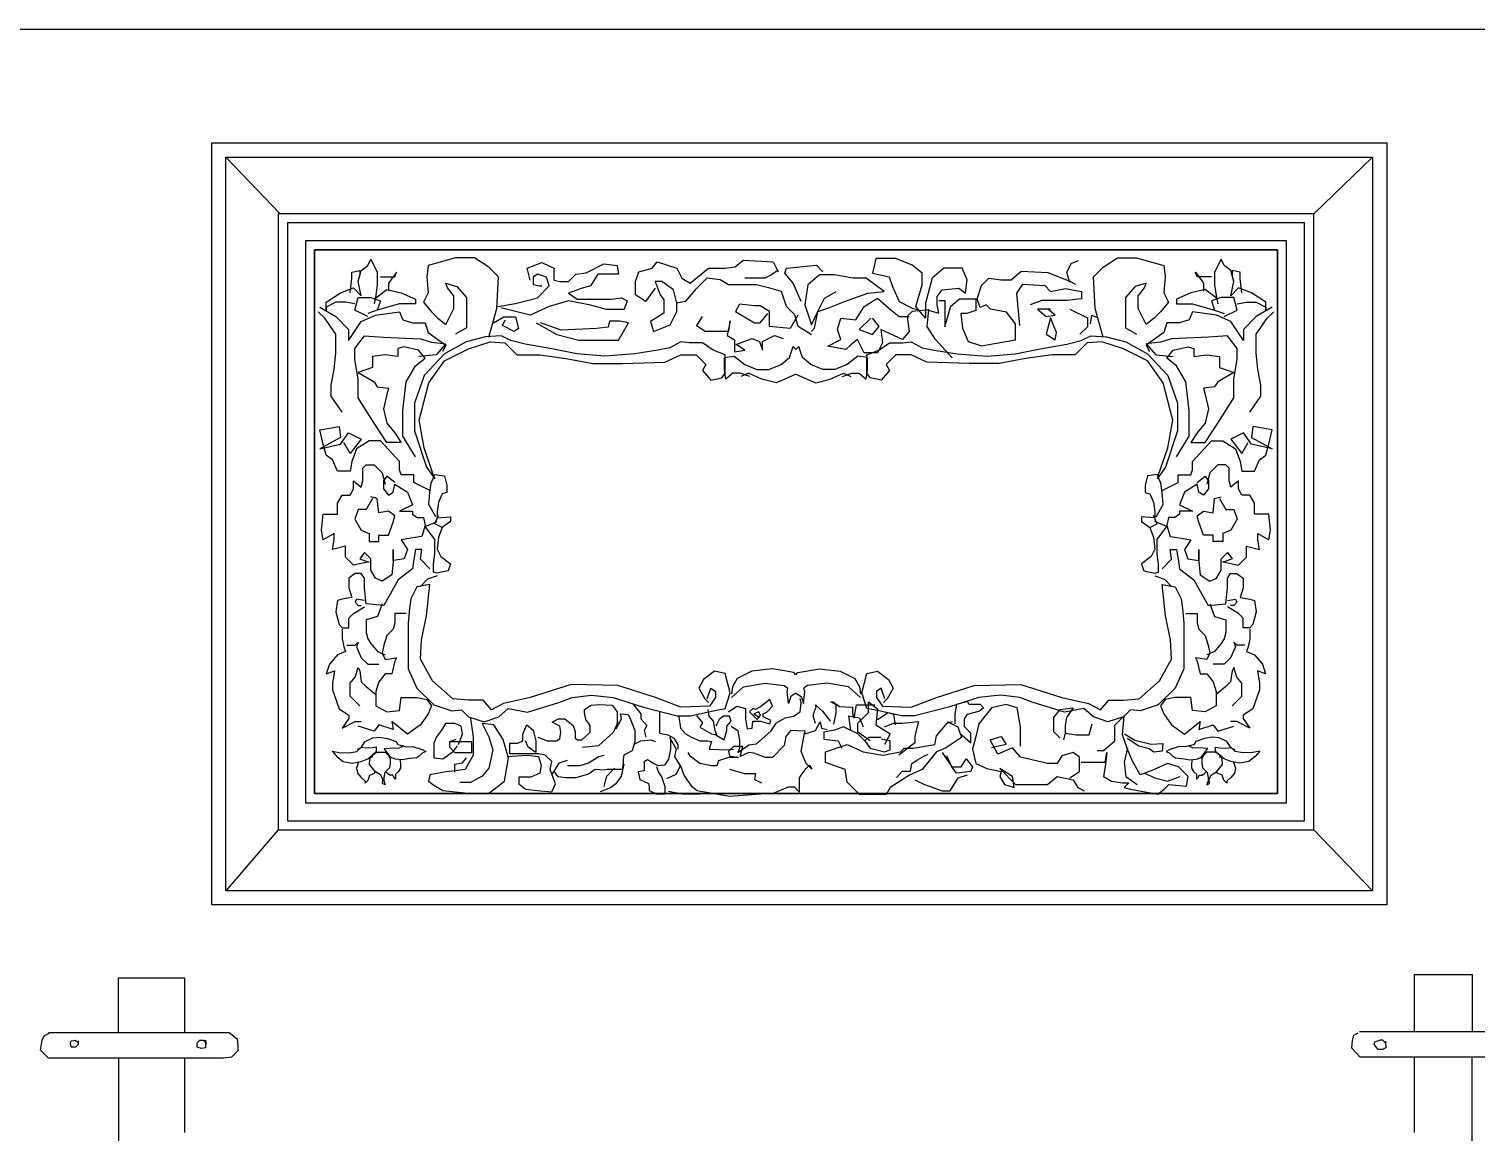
# Model space of a CAD drawing. Extents: x 1684 to 4686, y 4591 to 8092.
# Drawn here: x 2642 to 3662, y 7314 to 8092 of the extents above; entities that cross this region are included whole.
import ezdxf

# ---------------------------------------------------------------- set-up
doc = ezdxf.new("R2010")
doc.units = 0
doc.header["$MEASUREMENT"] = 0
for name, color, linetype in [('3', 3, 'CONTINUOUS'), ('4', 4, 'CONTINUOUS'), ('7', 7, 'CONTINUOUS')]:
    doc.layers.add(name, color=color, linetype=linetype)

msp = doc.modelspace()

# ---------------------------------------------------------------- linework, layer by layer
at = {"layer": '3'}
for p, q in [((2819.1, 7961.4), (2780.9, 8001.3)), ((3547.5, 7961.4), (3589, 8001.3)), ((2817.8, 7527.4), (2780.9, 7484.5)), ((3547.5, 7527.4), (3589, 7484.5))]:
    msp.add_line(p, q, dxfattribs=at)
for points in [[(2770.9, 8011.3), (3599, 8011.3), (3599, 7474.5), (2770.9, 7474.5)], [(2824.2, 7533.8), (3541.1, 7533.8), (3541.1, 7955.1), (2824.2, 7955.1)], [(2843.3, 7552.9), (3522, 7552.9), (3522, 7936), (2843.3, 7936)], [(2843.3, 7552.9), (3522, 7552.9), (3522, 7936), (2843.3, 7936)]]:
    msp.add_lwpolyline(points, close=True, dxfattribs=at)
for points in [[(2843.3, 7552.9), (2843.3, 7936), (3522, 7936), (3522, 7552.9)], [(2871.8, 7897.9), (2865.1, 7899.1), (2858.3, 7899.1), (2851.6, 7895.7), (2851.6, 7893.5), (2851.6, 7899.1), (2861.7, 7905.8), (2870.7, 7909.2), (2876.3, 7903.6), (2874.1, 7913.6), (2876.3, 7921.5), (2880.8, 7924.9), (2883.1, 7929.4), (2887.5, 7920.4), (2887.5, 7911.4), (2886.4, 7902.4), (2885.3, 7897.9)], [(2966.2, 7874.4), (2971.8, 7894.6), (2972.9, 7917), (2966.2, 7923.7), (2956.1, 7930.5), (2942.6, 7930.5), (2923.5, 7924.9), (2922.4, 7917), (2923.5, 7905.8), (2920.1, 7899.1), (2925.7, 7892.3), (2930.2, 7887.8), (2935.8, 7883.4), (2941.5, 7894.6), (2941.5, 7903.6), (2937, 7909.2), (2935.8, 7912.5), (2943.7, 7910.3), (2950.4, 7902.4), (2950.4, 7890.1), (2950.4, 7881.1), (2942.6, 7876.6)], [(2995.3, 7914.7), (2993.3, 7923), (3003.6, 7927.1), (3011.9, 7923), (3011.9, 7914.7), (3016.1, 7913.7), (3022.3, 7913.7), (3027.5, 7918.9), (3034.7, 7919.9), (3047.1, 7926.1), (3056.5, 7925.1), (3057.5, 7918.9), (3050.2, 7918.9), (3043, 7918.9), (3037.8, 7910.6), (3030.6, 7908.5), (3022.3, 7905.4), (3028.5, 7901.3), (3040.9, 7901.3), (3052.3, 7901.3), (3059.6, 7902.3), (3063.7, 7900.2), (3061.6, 7894), (3049.2, 7894), (3037.8, 7897.1), (3022.3, 7900.2), (3008.8, 7896.1), (2995.3, 7889.9), (2974.6, 7895.1)], [(3083.5, 7908.9), (3076.5, 7899.6), (3069.5, 7904.3), (3069.5, 7913.6), (3071.8, 7920.6), (3081.2, 7923), (3084.7, 7927.6), (3098.7, 7923), (3102.2, 7916), (3108.1, 7912.5), (3120.9, 7923), (3132.6, 7923), (3139.7, 7924.1), (3145.5, 7928.8), (3166.6, 7927.6), (3170.1, 7920.6)], [(3186.4, 7899.6), (3180.6, 7912.5), (3174.7, 7919.5), (3175.9, 7923), (3197, 7925.3), (3201.6, 7920.6)], [(3275.1, 7893.8), (3283.3, 7891.4), (3282.2, 7897.3), (3282.2, 7903.1), (3285.7, 7907.8), (3297.4, 7909), (3302, 7905.5), (3303.2, 7914.8), (3299.7, 7923), (3286.8, 7923), (3278.7, 7916), (3274, 7898.5), (3274, 7887.9), (3267, 7896.1), (3271.6, 7911.3), (3271.6, 7919.5), (3264.6, 7925.3), (3252.9, 7930), (3238.9, 7930), (3236.6, 7919.5), (3248.2, 7917.1), (3250.6, 7910.1), (3255.3, 7899.6), (3264.6, 7895), (3269.3, 7893.8)], [(3375.6, 7912.9), (3373.5, 7920.1), (3376.6, 7926.3), (3381.8, 7928.4)], [(3399.1, 7874.4), (3393.5, 7894.6), (3392.4, 7917), (3399.1, 7923.7), (3409.2, 7930.5), (3422.7, 7930.5), (3441.8, 7924.9), (3442.9, 7917), (3441.8, 7905.8), (3445.2, 7899.1), (3439.6, 7892.3), (3435.1, 7887.8), (3429.5, 7883.4), (3423.8, 7894.6), (3423.8, 7903.6), (3428.3, 7909.2), (3429.5, 7912.5), (3421.6, 7910.3), (3414.9, 7902.4), (3414.9, 7890.1), (3414.9, 7881.1), (3422.7, 7876.6)], [(3493.5, 7897.9), (3500.2, 7899.1), (3506.9, 7899.1), (3513.7, 7895.7), (3513.7, 7893.5), (3513.7, 7899.1), (3503.6, 7905.8), (3494.6, 7909.2), (3489, 7903.6), (3491.2, 7913.6), (3489, 7921.5), (3484.5, 7924.9), (3482.2, 7929.4), (3477.7, 7920.4), (3477.7, 7911.4), (3478.9, 7902.4), (3480, 7897.9)], [(2868.5, 7905.8), (2869.6, 7915.9), (2869.6, 7920.4), (2875.2, 7921.5), (2875.2, 7918.1)], [(2889.8, 7917), (2895.4, 7917), (2899.9, 7917), (2901, 7920.4), (2895.4, 7912.5), (2895.4, 7906.9)], [(2972.6, 7896.1), (2985, 7898.2), (3000.5, 7902.3), (3008.8, 7910.6), (3006.7, 7916.8), (3000.5, 7918.9), (2997.4, 7916.8), (2997.4, 7911.6), (3001.6, 7910.6), (3003.6, 7910.6)], [(3193.5, 7876.2), (3184.1, 7882.1), (3181.8, 7890.3), (3175.9, 7896.1), (3172.4, 7906.6), (3164.2, 7908.9), (3154.9, 7911.3), (3135, 7911.3), (3129.1, 7914.8), (3119.8, 7916), (3111.6, 7907.8), (3104.6, 7899.6), (3098.7, 7898.4), (3096.4, 7907.8), (3088.2, 7913.6), (3083.5, 7913.6), (3087, 7904.3), (3089.4, 7900.8), (3089.4, 7891.4), (3080, 7885.6), (3082.3, 7878.6), (3094, 7883.2), (3098.7, 7892.6), (3098.7, 7899.6)], [(3170.1, 7921.8), (3165.4, 7918.3), (3160.7, 7916), (3146.7, 7916)], [(3193.5, 7878.6), (3195.8, 7880.9), (3198.1, 7892.6), (3205.1, 7894.9), (3216.8, 7899.6), (3233.2, 7905.4), (3244.9, 7906.6), (3232, 7916), (3222.7, 7916), (3209.8, 7918.3), (3199.3, 7918.3), (3191.1, 7911.3), (3188.8, 7897.3), (3193.5, 7883.2), (3198.1, 7892.6), (3202.8, 7901.9), (3211, 7906.6)], [(3283.4, 7900.4), (3287.5, 7900.4), (3287.5, 7889.1), (3287.5, 7881.8), (3291.7, 7896.3), (3297.9, 7901.5), (3309.3, 7901.5), (3309.3, 7893.2), (3303.1, 7891.1), (3298.9, 7891.1), (3300, 7880.8), (3304.1, 7871.5), (3313.4, 7868.4), (3318.6, 7869.4), (3337.3, 7872.5), (3337.3, 7883.9), (3331.1, 7892.2), (3319.7, 7894.2), (3316.6, 7897.3), (3312.4, 7895.3), (3310.3, 7901.5), (3313.4, 7910.8), (3318.6, 7916), (3326.9, 7914.9), (3334.2, 7914.9), (3341.4, 7921.1), (3360.1, 7920.1), (3375.6, 7913.9), (3379.7, 7911.8)], [(3475.5, 7917), (3469.9, 7917), (3465.4, 7917), (3464.3, 7920.4), (3469.9, 7912.5), (3469.9, 7906.9)], [(3496.8, 7905.8), (3495.7, 7915.9), (3495.7, 7920.4), (3490.1, 7921.5), (3490.1, 7918.1)], [(2885.3, 7901.3), (2894.3, 7908), (2904.4, 7905.8), (2914.5, 7901.3), (2914.5, 7897.9), (2903.3, 7897.9), (2887.5, 7893.5)], [(3340.4, 7882.8), (3338.3, 7905.6), (3342.4, 7911.8), (3358, 7910.8), (3362.1, 7906.6), (3372.5, 7908.7), (3383.9, 7906.6), (3383.9, 7901.5), (3373.5, 7900.4), (3355.9, 7900.4), (3347.6, 7897.3)], [(3480, 7901.3), (3471, 7908), (3460.9, 7905.8), (3450.8, 7901.3), (3450.8, 7897.9), (3462, 7897.9), (3477.7, 7893.5)], [(2847.1, 7895.7), (2858.3, 7889), (2867.3, 7880), (2867.3, 7872.1), (2876.3, 7885.6), (2886.4, 7890.1), (2903.3, 7892.3), (2905.5, 7886.7), (2912.3, 7884.5), (2921.2, 7884.5), (2923.5, 7877.7), (2935.8, 7868.8), (2933.6, 7864.3)], [(2880.8, 7889), (2871.8, 7893.5), (2874.1, 7902.4), (2883.1, 7902.4), (2889.8, 7900.2), (2887.5, 7893.5), (2880.8, 7891.2)], [(3183.9, 7889.9), (3178.6, 7880.6), (3164, 7881.9), (3164, 7892.5), (3157.3, 7896.5), (3153.4, 7896.5), (3142.8, 7897.8), (3140.1, 7892.5), (3153.4, 7884.6), (3157.3, 7884.6), (3162.7, 7891.2)], [(3292.7, 7859.9), (3281, 7872.8), (3275.1, 7882.1), (3276.3, 7893.8), (3264.6, 7892.6), (3261.1, 7889.1), (3262.3, 7878.6), (3257.6, 7872.8), (3242.4, 7879.8), (3243.6, 7870.4), (3240.1, 7863.4), (3230.7, 7863.4), (3226, 7872.8), (3221.3, 7869.2), (3217.8, 7865.7), (3205, 7868.1), (3214.3, 7872.8), (3212, 7879.8), (3214.3, 7887.9), (3224.9, 7886.8), (3230.7, 7896.1), (3240.1, 7902), (3249.4, 7893.8), (3255.3, 7889.1), (3262.3, 7889.1)], [(3362.1, 7894.2), (3352.8, 7894.2), (3359, 7889.1), (3365.2, 7890.1), (3360.1, 7894.2)], [(3375.6, 7894.2), (3388, 7888), (3388, 7881.8), (3382.8, 7876.6)], [(3518.2, 7895.7), (3506.9, 7889), (3498, 7880), (3498, 7872.1), (3489, 7885.6), (3478.9, 7890.1), (3462, 7892.3), (3459.8, 7886.7), (3453, 7884.5), (3444.1, 7884.5), (3441.8, 7877.7), (3429.5, 7868.8), (3431.7, 7864.3)], [(3484.5, 7889), (3493.5, 7893.5), (3491.2, 7902.4), (3482.2, 7902.4), (3475.5, 7900.2), (3477.7, 7893.5), (3484.5, 7891.2)], [(2862.8, 7821.7), (2855, 7832.9), (2855, 7840.7), (2857.2, 7851.9), (2858.3, 7863.2), (2858.3, 7876.6), (2850.5, 7887.8), (2846, 7892.3)], [(2969.4, 7884.7), (2976.7, 7888.9), (2985, 7888.9), (2987.1, 7880.6), (2984, 7878.5), (2975.7, 7882.7), (2977.7, 7886.8)], [(2999.5, 7884.7), (3014, 7876.4), (3029.5, 7872.3), (3043, 7872.3), (3057.5, 7872.3), (3064.7, 7884.7), (3058.5, 7885.8), (3051.3, 7885.8), (3050.2, 7881.6), (3042, 7880.6), (3017.1, 7879.5), (3002.6, 7884.7)], [(3116.6, 7889.1), (3112.5, 7882.8), (3118.7, 7878.7), (3122.8, 7878.7), (3135.3, 7878.7), (3136.3, 7886), (3134.2, 7875.6), (3139.4, 7872.5), (3139.4, 7864.2), (3146.7, 7865.3), (3140.5, 7869.4), (3151.8, 7873.5), (3157, 7871.5), (3159.1, 7865.3), (3159.1, 7871.5), (3167.4, 7875.6), (3173.6, 7873.5)], [(3235.4, 7887.9), (3227.2, 7879.8), (3236.6, 7876.3), (3241.2, 7882.1), (3236.6, 7887.9)], [(3362.1, 7888), (3359, 7876.6), (3365.2, 7872.5), (3366.3, 7877.7), (3362.1, 7888)], [(3390.1, 7883.9), (3391.1, 7890.1), (3395.3, 7888)], [(3502.5, 7821.7), (3510.3, 7832.9), (3510.3, 7840.7), (3508.1, 7851.9), (3506.9, 7863.2), (3506.9, 7876.6), (3514.8, 7887.8), (3519.3, 7892.3)], [(2914.5, 7790.2), (2905.5, 7804.8), (2905.5, 7822.8), (2907.8, 7843), (2914.5, 7854.2), (2921.2, 7859.8), (2916.7, 7865.4), (2906.6, 7867.7), (2902.1, 7866.5), (2902.1, 7860.9), (2893.2, 7862), (2884.2, 7860.9), (2884.2, 7853.1), (2874.1, 7849.7), (2885.3, 7843), (2887.5, 7839.6), (2895.4, 7838.5), (2894.3, 7834), (2892, 7823.9), (2894.3, 7813.8), (2899.9, 7807.1), (2904.4, 7800.3), (2894.3, 7800.3), (2885.3, 7813.8), (2874.1, 7831.8), (2874.1, 7845.2), (2871.8, 7858.7), (2871.8, 7866.5), (2878.6, 7875.5), (2892, 7874.4), (2917.9, 7873.3), (2925.7, 7871), (2935.8, 7869.9), (2929.1, 7862), (2916.7, 7860.9)], [(2927.2, 7777.1), (2920.5, 7796.6), (2917.1, 7816.1), (2923.8, 7842.4), (2934.9, 7857.7), (2951.9, 7866.2), (2967.2, 7871.3), (2977.4, 7870.4), (2985.9, 7862), (3002, 7862), (3020.7, 7859.4), (3039.4, 7856), (3060.6, 7856), (3090.3, 7856.9), (3101.4, 7862), (3112.4, 7862), (3119.2, 7855.2), (3116.7, 7850.9), (3122.6, 7844.1), (3130.3, 7845.8), (3132.8, 7849.2), (3132.8, 7862), (3124.3, 7865.3), (3116.7, 7870.4), (3107.3, 7870.4), (3101.4, 7871.3), (3093.7, 7867), (3085.2, 7865.3), (3069.1, 7862.8), (3047.9, 7861.1), (3028.3, 7862.8), (3010.5, 7866.2), (2991.8, 7869.6), (2981.6, 7872.1), (2974.8, 7875.5), (2963.8, 7874.7), (2950.2, 7871.3), (2934.9, 7862.8), (2920.5, 7847.5), (2913.7, 7828), (2913.7, 7808.5), (2922.2, 7783), (2928.1, 7774.6)], [(3438, 7777.1), (3444.8, 7796.6), (3448.2, 7816.1), (3441.4, 7842.4), (3430.4, 7857.7), (3413.4, 7866.2), (3398.1, 7871.3), (3387.9, 7870.4), (3379.4, 7862), (3363.3, 7862), (3344.6, 7859.4), (3325.9, 7856), (3304.7, 7856), (3274.9, 7856.9), (3263.9, 7862), (3252.9, 7862), (3246.1, 7855.2), (3248.6, 7850.9), (3242.7, 7844.1), (3235, 7845.8), (3232.5, 7849.2), (3232.5, 7862), (3241, 7865.3), (3248.6, 7870.4), (3258, 7870.4), (3263.9, 7871.3), (3271.5, 7867), (3280, 7865.3), (3296.2, 7862.8), (3317.4, 7861.1), (3337, 7862.8), (3354.8, 7866.2), (3373.5, 7869.6), (3383.7, 7872.1), (3390.5, 7875.5), (3401.5, 7874.7), (3415.1, 7871.3), (3430.4, 7862.8), (3444.8, 7847.5), (3451.6, 7828), (3451.6, 7808.5), (3443.1, 7783), (3437.2, 7774.6)], [(3450.8, 7790.2), (3459.8, 7804.8), (3459.8, 7822.8), (3457.5, 7843), (3450.8, 7854.2), (3444.1, 7859.8), (3448.5, 7865.4), (3458.7, 7867.7), (3463.1, 7866.5), (3463.1, 7860.9), (3472.1, 7862), (3481.1, 7860.9), (3481.1, 7853.1), (3491.2, 7849.7), (3480, 7843), (3477.7, 7839.6), (3469.9, 7838.5), (3471, 7834), (3473.3, 7823.9), (3471, 7813.8), (3465.4, 7807.1), (3460.9, 7800.3), (3471, 7800.3), (3480, 7813.8), (3491.2, 7831.8), (3491.2, 7845.2), (3493.5, 7858.7), (3493.5, 7866.5), (3486.7, 7875.5), (3473.3, 7874.4), (3447.4, 7873.3), (3439.6, 7871), (3429.5, 7869.9), (3436.2, 7862), (3448.5, 7860.9)], [(3150.1, 7846.7), (3143.3, 7849.2), (3138.2, 7849.2), (3133.1, 7845), (3132.2, 7851.8), (3132.2, 7860.2), (3139, 7861.1), (3146.7, 7855.2), (3155.1, 7851.8), (3163.6, 7851.8), (3172.1, 7855.2), (3178.1, 7860.2), (3180.6, 7867.9), (3182.6, 7865.9)], [(3215.2, 7846.7), (3222, 7849.2), (3227.1, 7849.2), (3232.2, 7845), (3233.1, 7851.8), (3233.1, 7860.2), (3226.3, 7861.1), (3218.6, 7855.2), (3210.1, 7851.8), (3201.6, 7851.8), (3193.2, 7855.2), (3187.2, 7860.2), (3184.7, 7867.9), (3182.6, 7865.9)], [(3182.6, 7848.4), (3174.7, 7845), (3168.7, 7842.4), (3158.5, 7845), (3149.2, 7849.2), (3144.1, 7846.7)], [(3182.6, 7848.4), (3190.6, 7845), (3196.6, 7842.4), (3206.7, 7845), (3216.1, 7849.2), (3221.2, 7846.7)], [(2903.3, 7786.9), (2889.8, 7801.5), (2881.9, 7801.5), (2872.9, 7795.9), (2869.6, 7786.9), (2868.5, 7780.1), (2859.5, 7780.1), (2856.1, 7788), (2851.6, 7791.4), (2849.4, 7799.2), (2847.1, 7809.3), (2860.6, 7811.6), (2861.7, 7803.7), (2847.1, 7795.9), (2861.7, 7799.2), (2867.3, 7807.1), (2876.3, 7802.6), (2868.5, 7792.5), (2864, 7800.3)], [(3462, 7786.9), (3475.5, 7801.5), (3483.4, 7801.5), (3492.3, 7795.9), (3495.7, 7786.9), (3496.8, 7780.1), (3505.8, 7780.1), (3509.2, 7788), (3513.7, 7791.4), (3515.9, 7799.2), (3518.2, 7809.3), (3504.7, 7811.6), (3503.6, 7803.7), (3518.2, 7795.9), (3503.6, 7799.2), (3498, 7807.1), (3489, 7802.6), (3496.8, 7792.5), (3501.3, 7800.3)], [(2899.9, 7772.1), (2894.3, 7776.6), (2892, 7773.3), (2892, 7767.7), (2895.4, 7763.2), (2898.8, 7765.4), (2899.9, 7771), (2908.9, 7765.4), (2912.3, 7756.4), (2903.3, 7752), (2912.3, 7752), (2912.3, 7749.7), (2915.6, 7747.5), (2920.1, 7747.5), (2921.2, 7741.9), (2919, 7734), (2911.1, 7732.9), (2904.4, 7731.8), (2908.9, 7725), (2906.6, 7718.3), (2898.8, 7717.2), (2898.8, 7725), (2898.8, 7716.1), (2897.7, 7707.1), (2890.9, 7702.6), (2886.4, 7704.8), (2883.1, 7710.4), (2883.1, 7718.3), (2878.6, 7722.8), (2875.2, 7718.3), (2880.8, 7716.1), (2881.9, 7716.1), (2870.7, 7713.8), (2865.1, 7719.4), (2865.1, 7727.3), (2856.1, 7725), (2857.2, 7731.8), (2857.2, 7736.2), (2849.4, 7731.8), (2848.2, 7738.5), (2849.4, 7749.7), (2857.2, 7749.7), (2859.5, 7749.7), (2859.5, 7757.6), (2862.8, 7763.2), (2868.4, 7763.2), (2870.7, 7767.7), (2870.7, 7773.3), (2876.3, 7768.8), (2877.4, 7773.3), (2877.4, 7782.2), (2879.7, 7784.5), (2885.3, 7784.5), (2890.9, 7778.9), (2893.2, 7771)], [(2924.6, 7766.4), (2913.4, 7772), (2913.4, 7777.6), (2904.4, 7777.6), (2903.3, 7781), (2903.3, 7786.9)], [(3440.7, 7766.4), (3451.9, 7772), (3451.9, 7777.6), (3460.9, 7777.6), (3462, 7781), (3462, 7786.9)], [(3465.4, 7772.1), (3471, 7776.6), (3473.3, 7773.3), (3473.3, 7767.7), (3469.9, 7763.2), (3466.5, 7765.4), (3465.4, 7771), (3456.4, 7765.4), (3453, 7756.4), (3462, 7752), (3453, 7752), (3453, 7749.7), (3449.7, 7747.5), (3445.2, 7747.5), (3444.1, 7741.9), (3446.3, 7734), (3454.2, 7732.9), (3460.9, 7731.8), (3456.4, 7725), (3458.7, 7718.3), (3466.5, 7717.2), (3466.5, 7725), (3466.5, 7716.1), (3467.6, 7707.1), (3474.4, 7702.6), (3478.9, 7704.8), (3482.2, 7710.4), (3482.2, 7718.3), (3486.7, 7722.8), (3490.1, 7718.3), (3484.5, 7716.1), (3483.4, 7716.1), (3494.6, 7713.8), (3500.2, 7719.4), (3500.2, 7727.3), (3509.2, 7725), (3508.1, 7731.8), (3508.1, 7736.2), (3515.9, 7731.8), (3517.1, 7738.5), (3515.9, 7749.7), (3508.1, 7749.7), (3505.8, 7749.7), (3505.8, 7757.6), (3502.5, 7763.2), (3496.8, 7763.2), (3494.6, 7767.7), (3494.6, 7773.3), (3489, 7768.8), (3487.9, 7773.3), (3487.9, 7782.2), (3485.6, 7784.5), (3480, 7784.5), (3474.4, 7778.9), (3472.1, 7771)], [(2928.9, 7748), (2923.8, 7756.5), (2924.7, 7765), (2925.5, 7771.7), (2928.1, 7777.7), (2934.9, 7776.8), (2936.6, 7770.1), (2936.6, 7765), (2933.2, 7764.1), (2930.6, 7758.2), (2929.8, 7751.4), (2929.8, 7747.1), (2939.1, 7748), (2939.1, 7744.6), (2933.2, 7740.4), (2928.1, 7742.9), (2930.6, 7748.8)], [(3436.4, 7748), (3441.5, 7756.5), (3440.6, 7765), (3439.8, 7771.7), (3437.2, 7777.7), (3430.4, 7776.8), (3428.7, 7770.1), (3428.7, 7765), (3432.1, 7764.1), (3434.7, 7758.2), (3435.5, 7751.4), (3435.5, 7747.1), (3426.2, 7748), (3426.2, 7744.6), (3432.1, 7740.4), (3437.2, 7742.9), (3434.7, 7748.8)], [(2884.2, 7760.9), (2879.7, 7753.1), (2874.1, 7753.1), (2871.8, 7746.3), (2876.3, 7738.5), (2881.9, 7736.2), (2881.9, 7730.6), (2888.7, 7730.6), (2888.7, 7735.1), (2895.4, 7735.1), (2898.8, 7744.1), (2899.9, 7748.6), (2895.4, 7752), (2888.7, 7750.8), (2887.5, 7760.9), (2883.1, 7762)], [(3481.1, 7760.9), (3485.6, 7753.1), (3491.2, 7753.1), (3493.5, 7746.3), (3489, 7738.5), (3483.4, 7736.2), (3483.4, 7730.6), (3476.6, 7730.6), (3476.6, 7735.1), (3469.9, 7735.1), (3466.5, 7744.1), (3465.4, 7748.6), (3469.9, 7752), (3476.6, 7750.8), (3477.7, 7760.9), (3482.2, 7762)], [(2933.2, 7740.4), (2930.6, 7733.6), (2929.8, 7725.1), (2932.3, 7720), (2939.1, 7714.9), (2937.4, 7709.8), (2929.8, 7708.1), (2927.2, 7709), (2927.2, 7714.9), (2928.1, 7721.7), (2928.1, 7731.9), (2921.3, 7741.2), (2929.8, 7744.6)], [(3432.1, 7740.4), (3434.7, 7733.6), (3435.5, 7725.1), (3433, 7720), (3426.2, 7714.9), (3427.9, 7709.8), (3435.5, 7708.1), (3438.1, 7709), (3438.1, 7714.9), (3437.2, 7721.7), (3437.2, 7731.9), (3444, 7741.2), (3435.5, 7744.6)], [(2924.6, 7711.3), (2917.9, 7718.1), (2919, 7724.8), (2914.5, 7724.8), (2913.4, 7718.1), (2912.3, 7711.3), (2902.2, 7703.5), (2892.1, 7685.5), (2879.7, 7686.6), (2878.6, 7697.9), (2878.6, 7704.6), (2876.3, 7708), (2871.9, 7708), (2867.4, 7704.6), (2867.4, 7697.9), (2869.6, 7691.1), (2862.9, 7690), (2859.5, 7688.9), (2858.4, 7681), (2860.6, 7672.1), (2862.9, 7669.8), (2867.4, 7669.8), (2867.4, 7676.5), (2870.7, 7679.9), (2878.6, 7684.4)], [(3440.6, 7711.3), (3447.4, 7718.1), (3446.3, 7724.8), (3450.8, 7724.8), (3451.9, 7718.1), (3453, 7711.3), (3463.1, 7703.5), (3473.2, 7685.5), (3485.6, 7686.6), (3486.7, 7697.9), (3486.7, 7704.6), (3488.9, 7708), (3493.4, 7708), (3497.9, 7704.6), (3497.9, 7697.9), (3495.7, 7691.1), (3502.4, 7690), (3505.8, 7688.9), (3506.9, 7681), (3504.7, 7672.1), (3502.4, 7669.8), (3497.9, 7669.8), (3497.9, 7676.5), (3494.6, 7679.9), (3486.7, 7684.4)], [(3120.1, 7619.7), (3122.6, 7627.3), (3126, 7624.8), (3126, 7620.5), (3121.8, 7614.6), (3101.4, 7613.7), (3083.6, 7620.5), (3057.2, 7629), (3024.1, 7629.8), (2995.2, 7620.5), (2976.5, 7616.3), (2968, 7612), (2962.1, 7618.8), (2951.9, 7618.8), (2940.8, 7619.7), (2926.4, 7632.4), (2917.9, 7647.7), (2918.8, 7661.2), (2922.2, 7678.2), (2924.7, 7700.3), (2915.4, 7698.6), (2911.1, 7690.1), (2910.3, 7683.3), (2909.4, 7673.1), (2909.4, 7654.5), (2909.4, 7640.9), (2915.4, 7627.3), (2927.3, 7615.4), (2940, 7611.2), (2946.8, 7612), (2951.9, 7606.9), (2962.9, 7603.5), (2973.1, 7606.9), (2979.9, 7612.9), (2993.5, 7610.3), (3015.6, 7617.1), (3024.9, 7620.5), (3038.5, 7622.2), (3053.8, 7620.5), (3075.1, 7613.7), (3098.8, 7607.8), (3108.2, 7607.8), (3124.3, 7611.2), (3132.8, 7612.9), (3136.2, 7623.9), (3132.8, 7637.5), (3125.2, 7639.2), (3117.5, 7633.2), (3114.1, 7627.3), (3118.4, 7619.7), (3120.9, 7617.1)], [(2929.8, 7706.4), (2923, 7703.9), (2917.9, 7698.8)], [(3245.2, 7619.7), (3242.7, 7627.3), (3239.3, 7624.8), (3239.3, 7620.5), (3243.5, 7614.6), (3263.9, 7613.7), (3281.7, 7620.5), (3308.1, 7629), (3341.2, 7629.8), (3370.1, 7620.5), (3388.8, 7616.3), (3397.3, 7612), (3403.2, 7618.8), (3413.4, 7618.8), (3424.4, 7619.7), (3438.9, 7632.4), (3447.4, 7647.7), (3446.5, 7661.2), (3443.1, 7678.2), (3440.6, 7700.3), (3449.9, 7698.6), (3454.2, 7690.1), (3455, 7683.3), (3455.9, 7673.1), (3455.9, 7654.5), (3455.9, 7640.9), (3449.9, 7627.3), (3438, 7615.4), (3425.3, 7611.2), (3418.5, 7612), (3413.4, 7606.9), (3402.4, 7603.5), (3392.2, 7606.9), (3385.4, 7612.9), (3371.8, 7610.3), (3349.7, 7617.1), (3340.3, 7620.5), (3326.8, 7622.2), (3311.5, 7620.5), (3290.2, 7613.7), (3266.4, 7607.8), (3257.1, 7607.8), (3241, 7611.2), (3232.5, 7612.9), (3229.1, 7623.9), (3232.5, 7637.5), (3240.1, 7639.2), (3247.8, 7633.2), (3251.2, 7627.3), (3246.9, 7619.7), (3244.4, 7617.1)], [(3435.5, 7706.4), (3442.3, 7703.9), (3447.4, 7698.8)], [(2878.6, 7688.9), (2873, 7690), (2871.9, 7687.8), (2874.1, 7685.5), (2876.3, 7685.5)], [(3486.7, 7688.9), (3492.3, 7690), (3493.4, 7687.8), (3491.2, 7685.5), (3488.9, 7685.5)], [(2890.9, 7686.6), (2887.6, 7677.7), (2879.7, 7675.4), (2879.7, 7666.5), (2880.8, 7662)], [(2907.8, 7679.9), (2899.9, 7679.9), (2899.9, 7673.2), (2898.8, 7668.7), (2894.3, 7664.2), (2892.1, 7657.5), (2890.9, 7651.9), (2893.2, 7647.4), (2901.1, 7648.5), (2899.9, 7646.3)], [(3457.5, 7679.9), (3465.4, 7679.9), (3465.4, 7673.2), (3466.5, 7668.7), (3471, 7664.2), (3473.2, 7657.5), (3474.3, 7651.9), (3472.1, 7647.4), (3464.2, 7648.5), (3465.4, 7646.3)], [(3474.3, 7686.6), (3477.7, 7677.7), (3485.6, 7675.4), (3485.6, 7666.5), (3484.4, 7662)], [(2862.9, 7668.7), (2862.9, 7662), (2864, 7656.4), (2865.1, 7653), (2859.5, 7650.7), (2853.9, 7644), (2851.6, 7637.3), (2857.3, 7639.5), (2856.1, 7630.6), (2856.1, 7626.1), (2860.6, 7612.6), (2867.4, 7608.1), (2867.4, 7605.9), (2862.9, 7599.1), (2871.9, 7603.6), (2874.1, 7603.6), (2876.3, 7603.6)], [(2866.2, 7657.5), (2871.9, 7657.5), (2874.1, 7659.7), (2873, 7656.4), (2876.3, 7648.5), (2880.8, 7644), (2888.7, 7644)], [(2880.8, 7662), (2883.1, 7658.6), (2887.6, 7653), (2893.2, 7650.7)], [(3484.4, 7662), (3482.2, 7658.6), (3477.7, 7653), (3472.1, 7650.7)], [(3499, 7657.5), (3493.4, 7657.5), (3491.2, 7659.7), (3492.3, 7656.4), (3488.9, 7648.5), (3484.4, 7644), (3476.6, 7644)], [(3502.4, 7668.7), (3502.4, 7662), (3501.3, 7656.4), (3500.2, 7653), (3505.8, 7650.7), (3511.4, 7644), (3513.6, 7637.3), (3508, 7639.5), (3509.2, 7630.6), (3509.2, 7626.1), (3504.7, 7612.6), (3497.9, 7608.1), (3497.9, 7605.9), (3502.4, 7599.1), (3493.4, 7603.6), (3491.2, 7603.6), (3488.9, 7603.6)], [(2875.2, 7614.8), (2868.5, 7621.6), (2868.5, 7630.6), (2871.9, 7635), (2874.1, 7641.8), (2875.2, 7639.5), (2876.3, 7631.7), (2879.7, 7628.3), (2886.5, 7622.7)], [(2899.9, 7646.3), (2897.7, 7637.3), (2893.2, 7637.3), (2888.7, 7631.7), (2886.5, 7624.9), (2886.5, 7614.8), (2894.3, 7610.4), (2903.3, 7611.5), (2904.4, 7620.5), (2912.3, 7620.5), (2915.7, 7620.5), (2922.4, 7619.3), (2925.8, 7614.8), (2923.5, 7609.2), (2917.9, 7601.4), (2908.9, 7594.7), (2897.7, 7603.6), (2898.8, 7598), (2888.7, 7601.4), (2885.3, 7596.9), (2874.1, 7600.3)], [(3182.6, 7636.7), (3181.2, 7638.3), (3166, 7640.9), (3151.5, 7639.2), (3141.3, 7634.1), (3137.9, 7628.2), (3137.1, 7623.1)], [(3182.6, 7636.7), (3184, 7638.3), (3199.3, 7640.9), (3213.8, 7639.2), (3224, 7634.1), (3227.4, 7628.2), (3228.2, 7623.1)], [(3465.4, 7646.3), (3467.6, 7637.3), (3472.1, 7637.3), (3476.6, 7631.7), (3478.8, 7624.9), (3478.8, 7614.8), (3471, 7610.4), (3462, 7611.5), (3460.9, 7620.5), (3453, 7620.5), (3449.6, 7620.5), (3442.9, 7619.3), (3439.5, 7614.8), (3441.8, 7609.2), (3447.4, 7601.4), (3456.4, 7594.7), (3467.6, 7603.6), (3466.5, 7598), (3476.6, 7601.4), (3480, 7596.9), (3491.2, 7600.3)], [(3490.1, 7614.8), (3496.8, 7621.6), (3496.8, 7630.6), (3493.4, 7635), (3491.2, 7641.8), (3490.1, 7639.5), (3488.9, 7631.7), (3485.6, 7628.3), (3478.8, 7622.7)], [(3137.1, 7620.5), (3145.6, 7628.2), (3160.9, 7630.7), (3174.4, 7629), (3177, 7627.3)], [(3228.2, 7620.5), (3219.7, 7628.2), (3204.4, 7630.7), (3190.8, 7629), (3188.2, 7627.3)], [(3135.1, 7610.4), (3141, 7614.6), (3147, 7612.8), (3147, 7605.7), (3148.2, 7598.5), (3151.7, 7599.1), (3152.3, 7603.9), (3157.7, 7603.9), (3164.2, 7602.1), (3164.8, 7604.5), (3159.5, 7606.9), (3159.5, 7609.2), (3162.4, 7610.4), (3166, 7614.6), (3164.2, 7619.3), (3157.7, 7614), (3154.1, 7612.2), (3152.3, 7612.8), (3149.9, 7610.4), (3155.3, 7605.1), (3157.7, 7608), (3156.5, 7610.4), (3152.9, 7609.2), (3156.5, 7606.9)], [(3136.9, 7600.3), (3141.6, 7597.4), (3142.8, 7590.2), (3142.8, 7584.9), (3141.6, 7581.9), (3149.4, 7587.3), (3154.7, 7587.9), (3164.8, 7596.8), (3169, 7602.7), (3174.9, 7606.3), (3180.8, 7607.4), (3185.6, 7610.4), (3186.2, 7616.9), (3185.6, 7619.9)], [(3182.6, 7623.7), (3178.9, 7621.4), (3177.3, 7616.3), (3176.4, 7624.8), (3177, 7627.3)], [(3182.6, 7623.7), (3186.3, 7621.4), (3188, 7616.3), (3188.9, 7624.8), (3188.2, 7627.3)], [(3000.8, 7592.6), (3007.3, 7590.2), (3013.8, 7590.2), (3016.2, 7591.4), (3016.8, 7596.1), (3016.2, 7600.3), (3010.9, 7603.3), (3015, 7605.6), (3019.8, 7605.6), (3025.7, 7600.9), (3026.9, 7596.7), (3026.9, 7592), (3028.7, 7590.8), (3031.7, 7590.8), (3037.6, 7596.1), (3037.6, 7600.9), (3034.6, 7605), (3033.5, 7609.8), (3033.5, 7612.2), (3038.2, 7615.1), (3044.2, 7615.7), (3053.1, 7615.1), (3056.6, 7610.4), (3056.6, 7602.7), (3056, 7598.5), (3059.6, 7605.6), (3059, 7609.2), (3064.4, 7608.6), (3066.1, 7605), (3069.1, 7597.3), (3069.1, 7589.6), (3067.3, 7583.1), (3061.4, 7580.1), (3060.8, 7577.1), (3060.8, 7574.2), (3060.2, 7570), (3053.7, 7570), (3049.5, 7570), (3047.1, 7569.4), (3041.2, 7570), (3036.4, 7566.5), (3027.5, 7564.1), (3020.4, 7564.1), (3015, 7564.7), (3012.1, 7568.8)], [(3067.4, 7616.4), (3073.3, 7609.2), (3073.3, 7605.7), (3077.5, 7600.9), (3075.7, 7597.4), (3076.9, 7592.6)], [(3086.4, 7611), (3086.4, 7595.6), (3092.3, 7594.4), (3096.5, 7592), (3099.4, 7587.3), (3099.4, 7584.3)], [(3112.5, 7608), (3116.7, 7602.7), (3114.9, 7599.7), (3123.2, 7595), (3126.8, 7594.4), (3125.6, 7597.4), (3124.4, 7603.9), (3121.4, 7607.4), (3120.8, 7612.2)], [(3196.4, 7602.3), (3194.7, 7607.8), (3195.8, 7611), (3196.9, 7613.7), (3196.4, 7615.4), (3201.3, 7611), (3204.5, 7606.7), (3206.7, 7604)], [(3209.4, 7601.8), (3211, 7609.9), (3211, 7615.4), (3207.2, 7617.5), (3208.9, 7617.5), (3213.2, 7614.3), (3222.5, 7613.7), (3222.5, 7609.4), (3223.6, 7606.1), (3225.2, 7615.4), (3232.8, 7615.4), (3238.2, 7615.4)], [(3235, 7590), (3226.2, 7596.2), (3226.2, 7602.5), (3230, 7606.3), (3233.7, 7610.1), (3233.7, 7613.9), (3233.7, 7617.6), (3240, 7612.6), (3238.8, 7601.3), (3248.9, 7595), (3245.1, 7587.4)], [(3240, 7605.1), (3247.6, 7610.1), (3251.4, 7608.8), (3252.6, 7601.3)], [(3298, 7595.4), (3305.9, 7588.6), (3305.9, 7595.4), (3301.4, 7599.9), (3301.4, 7605.5), (3303.6, 7608.8), (3311.5, 7611.1), (3314.9, 7613.3), (3312.6, 7615.6), (3304.8, 7615.6), (3303.6, 7617.8), (3295.8, 7615.6), (3294.6, 7608.8), (3294.6, 7602.1)], [(3340.8, 7586.4), (3340.8, 7599.9), (3338.5, 7613.3), (3330.7, 7615.6), (3320.5, 7613.3), (3311.5, 7602.1), (3309.3, 7593.1), (3307, 7584.1), (3309.3, 7574), (3317.1, 7570.6), (3327.3, 7568.4), (3327.3, 7568.4), (3326.2, 7565), (3329.5, 7559.4), (3336.3, 7557.1), (3335.2, 7565), (3326.2, 7570.6), (3337.4, 7559.4), (3350.9, 7559.4), (3359.9, 7559.4), (3366.7, 7565), (3377.9, 7562.7), (3381.3, 7557.1), (3385.8, 7554.9)], [(3368.9, 7592), (3364.4, 7596.5), (3364.4, 7606.6), (3368.9, 7612.2), (3377.9, 7613.3), (3373.4, 7606.6), (3372.3, 7601), (3372.3, 7595.4), (3371.2, 7590.9)], [(2953.2, 7605.9), (2955.1, 7593), (2955.1, 7580.1), (2949.5, 7569.9), (2934.7, 7568.1), (2924.6, 7566.2), (2923.6, 7561.6), (2927.3, 7558.8), (2933.8, 7555.2), (2951.4, 7553.3), (2966.1, 7553.3), (2977.2, 7561.6), (2980, 7578.2), (2976.3, 7591.1), (2969.8, 7601.3), (2961.5, 7602.2), (2966.1, 7593), (2968.9, 7583.8), (2966.1, 7570.8), (2961.5, 7565.3), (2953.2, 7560.7), (2945.8, 7560.7)], [(2944.9, 7587.4), (2947.7, 7594.8), (2946.7, 7600.4), (2942.1, 7602.2), (2935.7, 7602.2), (2932.9, 7597.6), (2929.2, 7593), (2927.3, 7588.4), (2927.3, 7583.8), (2927.3, 7578.2), (2933.8, 7577.3), (2941.2, 7582.8), (2944, 7586.5)], [(2979.1, 7579.1), (2992.9, 7580.1), (3001.2, 7579.1), (3003.1, 7572.7), (3002.2, 7567.2), (2995.7, 7564.4), (2987.4, 7564.4), (2987.4, 7559.8), (2992, 7556.1), (3000.3, 7555.2), (3010.5, 7554.2), (3013.2, 7559.8), (3009.5, 7569.9), (3010.5, 7575.5), (3005.9, 7580.1), (3001.2, 7581), (2994.8, 7581), (2986.5, 7581), (2980.9, 7581), (2980.9, 7588.4), (2986.5, 7588.4), (2990.2, 7590.2), (2990.2, 7594.8), (2992.9, 7601.3), (2997.5, 7597.6), (2999.4, 7590.2), (2999.4, 7581.9), (2993.8, 7585.6), (2992, 7590.2)], [(3057.1, 7603.3), (3054.1, 7596.1), (3043.4, 7586.6), (3032.1, 7585.5)], [(3100, 7606.9), (3101.2, 7599.1), (3104.8, 7595), (3108.9, 7592.6), (3114.9, 7590.2), (3120.2, 7590.2), (3123.2, 7589.6), (3121.4, 7584.3), (3135.1, 7583.7), (3138.7, 7584.3)], [(3126.2, 7594.4), (3132.1, 7590.8), (3133.9, 7597.4), (3133.9, 7600.3), (3136.9, 7603.9), (3135.7, 7607.4), (3131.5, 7607.4), (3128.6, 7605.1), (3126.2, 7600.3)], [(3188.2, 7594.7), (3196.4, 7597.4), (3199.6, 7603.4), (3200.7, 7599.1), (3204.5, 7598)], [(3232.5, 7588.7), (3226.2, 7595), (3216.1, 7600), (3209.8, 7597.5), (3202.3, 7596.2), (3202.3, 7591.2), (3212.3, 7590), (3214.9, 7584.9)], [(3289.2, 7603.8), (3296.7, 7600), (3299.3, 7592.5), (3287.9, 7584.9), (3281.6, 7582.4), (3276.6, 7576.1), (3271.5, 7569.8), (3262.7, 7566), (3248.9, 7557.2), (3246.3, 7552.2), (3227.4, 7552.2), (3218.6, 7561), (3217.4, 7569.8), (3203.5, 7574.9), (3203.5, 7582.4), (3218.6, 7587.4), (3230, 7582.4), (3243.8, 7579.9), (3256.4, 7582.4), (3258.9, 7584.9), (3265.2, 7584.9), (3280.4, 7587.4), (3281.6, 7593.7), (3289.2, 7602.5), (3293, 7603.8)], [(3221.2, 7597.5), (3219.9, 7607.6), (3227.4, 7606.3), (3230, 7600)], [(3245.1, 7600), (3251.4, 7602.5), (3257.7, 7602.5), (3269, 7603.8), (3266.5, 7593.7), (3266.5, 7588.7), (3255.2, 7579.9)], [(3372.3, 7595.4), (3380.2, 7594.2), (3389.2, 7594.2), (3391.4, 7602.1)], [(3383.6, 7575.1), (3391.4, 7575.1), (3400.5, 7575.1), (3401.6, 7581.9), (3400.5, 7571.7), (3399.3, 7565), (3405, 7561.6), (3412.8, 7560.5), (3417.3, 7560.5), (3414, 7557.1), (3418.5, 7556), (3437.6, 7552.6), (3442.1, 7556), (3445.5, 7559.4), (3457.9, 7558.2), (3459, 7565), (3452.2, 7571.7), (3444.4, 7574), (3434.2, 7569.5), (3425.2, 7566.1), (3419.6, 7576.2), (3416.2, 7584.1), (3412.8, 7594.2), (3414, 7607.7), (3407.2, 7601), (3407.2, 7589.7), (3399.3, 7583), (3394.8, 7583)], [(2943, 7591.1), (2938.4, 7589.3), (2938.4, 7585.6), (2942.1, 7581.9), (2949.5, 7581.9), (2954.1, 7581.9), (2954.1, 7589.3), (2945.8, 7589.3), (2938.4, 7589.3)], [(3069.1, 7587.9), (3073.3, 7590.2), (3080.4, 7590.8), (3083.4, 7589.6)], [(3094.1, 7591.4), (3094.1, 7584.3), (3092.9, 7577.2), (3089.9, 7573), (3085.8, 7572.4), (3082.2, 7574.2), (3078, 7576.6), (3075.7, 7575.4), (3075.7, 7570.6), (3075.7, 7568.9), (3071.5, 7568.3), (3072.7, 7562.9), (3078.6, 7560), (3079.2, 7557.6), (3079.2, 7555.2), (3084, 7552.8), (3090.5, 7552.8), (3090.5, 7557.6), (3088.1, 7564.7), (3085.8, 7568.3), (3084.6, 7571.8)], [(3093.5, 7592.6), (3098.2, 7584.3), (3097.1, 7579), (3101.8, 7571.2), (3103.6, 7565.9), (3106, 7562.3), (3108.9, 7558.2), (3113.1, 7555.2), (3135.7, 7551.1), (3167.2, 7553.4), (3177.3, 7557.6), (3181.4, 7557.6), (3185, 7554), (3185, 7558.8), (3185, 7564.1), (3186.2, 7565.9), (3189.8, 7570.6), (3192.1, 7573), (3193.9, 7570.1), (3189.8, 7574.2), (3186.2, 7582.5), (3188, 7591.4), (3189.2, 7596.8), (3179.1, 7597.4), (3175.5, 7593.2), (3174.3, 7586.7), (3166, 7578.4), (3161.2, 7578.4), (3152.9, 7581.3), (3149.4, 7581.9), (3143.4, 7579), (3145.2, 7586.1), (3138.7, 7586.1), (3135.1, 7582.5), (3135.7, 7579.5), (3142.2, 7578.4), (3135.1, 7578.4), (3128, 7576), (3126.8, 7572.4), (3123.2, 7572.4), (3114.9, 7574.2), (3108.4, 7579), (3106.6, 7581.9)], [(3242.6, 7592.5), (3233.7, 7592.5), (3231.2, 7590), (3235, 7584.9), (3245.1, 7582.4), (3248.9, 7583.7), (3248.9, 7590), (3242.6, 7591.2)], [(3375.7, 7563.9), (3382.4, 7568.4), (3382.4, 7578.5), (3377.9, 7581.9), (3370.1, 7579.6), (3366.7, 7574), (3359.9, 7574), (3340.8, 7578.5), (3335.2, 7585.2), (3325, 7580.7), (3319.4, 7590.9), (3327.3, 7593.1), (3330.7, 7587.5), (3320.5, 7585.2)], [(3414.2, 7595), (3421.5, 7590.5), (3433, 7587.7), (3441.2, 7588.2), (3440.7, 7582.7), (3434.8, 7582.2), (3431.6, 7584.5), (3424.3, 7586.3), (3416, 7591.8)], [(2942.1, 7568.1), (2942.1, 7573.6), (2947.7, 7574.5), (2950.4, 7578.2)], [(3021.6, 7572.7), (3030.8, 7572.7), (3036.3, 7574.5), (3043.7, 7579.1), (3047.4, 7580.1)], [(3253.5, 7564.3), (3257.8, 7568.7), (3263.3, 7568.7), (3264.3, 7574.1), (3268.2, 7576.8), (3273.1, 7579.5), (3275.8, 7580.6)], [(3285.6, 7581.9), (3292.4, 7571.7), (3299.1, 7571.7), (3302.5, 7577.4), (3307, 7571.7), (3305.9, 7568.4), (3295.8, 7567.2), (3292.4, 7571.7), (3289, 7579.6)], [(3416.2, 7585.2), (3414, 7575.1), (3415.1, 7565), (3423, 7559.4)], [(3010.5, 7566.2), (3016, 7574.5), (3021.6, 7576.4)], [(3061.3, 7573.6), (3059.4, 7565.3), (3055.7, 7559.8), (3052, 7557), (3044.6, 7554.2)], [(3047.4, 7557.9), (3049.3, 7565.3), (3054.8, 7570.8)], [(3091.7, 7563.5), (3098.2, 7566.5), (3101.2, 7572.4)], [(3135.7, 7570.1), (3146.4, 7567.1), (3151.1, 7567.1), (3154.1, 7567.1), (3153.5, 7562.9), (3158.3, 7560.6)], [(3266.5, 7562.7), (3273.2, 7559.4), (3285.6, 7554.9), (3291.3, 7554.9), (3296.9, 7563.9), (3303.6, 7566.1)], [(3428.6, 7567.2), (3435.4, 7563.9), (3444.4, 7561.6), (3453.4, 7565)], [(3092.9, 7554.6), (3102.4, 7552.8), (3114.9, 7552.8)], [(2655.8, 7384.7), (2783.2, 7384.7), (2788.7, 7380.2), (2789.2, 7375.2), (2789.2, 7371.7), (2784.7, 7367.1), (2779.2, 7366.6), (2655.8, 7366.6), (2650.3, 7372.2), (2651.3, 7379.2), (2652.8, 7382.2), (2656.3, 7384.2)], [(3579.8, 7385.3), (3705.7, 7385.3), (3710.7, 7381.2), (3710.3, 7374.8), (3710.3, 7370.8), (3707.6, 7368), (3704.8, 7367.1), (3580.2, 7367.1), (3574.3, 7373.5), (3574.8, 7378.9), (3575.7, 7382.6), (3578.9, 7384.4)], [(2676.8, 7378.7), (2676.8, 7376.2), (2674.8, 7374.2), (2671.8, 7374.2), (2671.3, 7377.2), (2671.8, 7378.7), (2674.3, 7379.2), (2676.8, 7377.7)], [(2766.6, 7379.2), (2766.6, 7373.7), (2763.6, 7373.2), (2760.6, 7374.2), (2760.6, 7377.2), (2762.6, 7379.2), (2765.1, 7379.2), (2767.1, 7376.7)], [(3598, 7378.5), (3598.4, 7373.9), (3596.1, 7372.6), (3593, 7372.6), (3590.2, 7376.2), (3590.7, 7378), (3594.8, 7379.4), (3596.1, 7379.4), (3598, 7377.1)]]:
    msp.add_lwpolyline(points, dxfattribs=at)
at = {"layer": '3', "color": 3}
for points in [[(2855.8, 7582.9), (2860.7, 7581.8), (2867.6, 7581.7), (2873.2, 7582.5), (2876.7, 7586.2), (2879.1, 7589.6), (2884.5, 7592.2), (2889.4, 7592.6), (2894.7, 7591.7), (2900.8, 7589.6), (2902, 7587.4), (2904.5, 7586.7), (2908.3, 7585.8), (2912.6, 7586), (2919.2, 7583.9), (2921.7, 7582.5), (2919.2, 7581.5), (2917.2, 7579.6), (2915.2, 7578.2), (2908.8, 7577.3), (2905.3, 7576.8), (2900.3, 7577.1), (2897, 7578.4), (2894.6, 7581.8), (2892.5, 7584.6), (2899.1, 7585.1), (2902.7, 7585), (2905.2, 7586), (2906.2, 7586.9)], [(3509.5, 7582.9), (3504.6, 7581.8), (3497.6, 7581.7), (3492.1, 7582.5), (3488.6, 7586.2), (3486.2, 7589.6), (3480.8, 7592.2), (3475.9, 7592.6), (3470.5, 7591.7), (3464.5, 7589.6), (3463.2, 7587.4), (3460.8, 7586.7), (3457, 7585.8), (3452.7, 7586), (3446, 7583.9), (3443.6, 7582.5), (3446, 7581.5), (3448.1, 7579.6), (3450, 7578.2), (3456.5, 7577.3), (3459.9, 7576.8), (3465, 7577.1), (3468.3, 7578.4), (3470.7, 7581.8), (3472.8, 7584.6), (3466.2, 7585.1), (3462.6, 7585), (3460.1, 7586), (3459.1, 7586.9)], [(2855.8, 7582.9), (2859.1, 7579.1), (2863.5, 7575.6), (2869.9, 7574.4), (2876.3, 7575.6), (2880.8, 7577.5), (2884.1, 7580.3), (2887.1, 7582.9), (2887.1, 7585.6), (2884.1, 7585.1), (2879.3, 7585), (2876.7, 7585.3), (2873.4, 7583.9)], [(2883.6, 7578.4), (2884.3, 7580.3), (2887.3, 7582), (2893.2, 7582), (2895.6, 7579.6), (2896.7, 7577.3), (2896.7, 7574.4), (2896.1, 7571.1), (2892.8, 7567.8), (2892.1, 7564.3), (2892.1, 7562), (2893, 7559.1), (2891.3, 7560), (2891.4, 7563.1), (2889.9, 7566.2), (2886.2, 7568.3), (2882.1, 7573.3), (2882.4, 7577.5), (2883.8, 7579.2)], [(3481.7, 7578.4), (3481, 7580.3), (3478, 7582), (3472.1, 7582), (3469.7, 7579.6), (3468.6, 7577.3), (3468.6, 7574.4), (3469.2, 7571.1), (3472.5, 7567.8), (3473.1, 7564.3), (3473.1, 7562), (3472.3, 7559.1), (3474, 7560), (3473.8, 7563.1), (3475.4, 7566.2), (3479.1, 7568.3), (3483.2, 7573.3), (3482.9, 7577.5), (3481.5, 7579.2)], [(3509.5, 7582.9), (3506.2, 7579.1), (3501.8, 7575.6), (3495.4, 7574.4), (3489, 7575.6), (3484.4, 7577.5), (3481.1, 7580.3), (3478.2, 7582.9), (3478.2, 7585.6), (3481.1, 7585.1), (3486, 7585), (3488.6, 7585.3), (3491.9, 7583.9)], [(2874.2, 7575.1), (2873, 7570.9), (2873.7, 7567.3), (2876.2, 7564.3), (2878.9, 7561.7), (2878.9, 7560.3), (2881.2, 7562.4), (2882.2, 7565.9), (2885.9, 7567.3), (2885.9, 7568.5)], [(2903.4, 7577), (2904, 7574), (2903.8, 7570.9), (2902.4, 7568.5), (2900.5, 7566.6), (2900.3, 7565.3), (2900.3, 7563.1), (2899.1, 7564.6), (2898.4, 7566), (2896.3, 7566), (2894.7, 7567.1), (2893.9, 7567.9)], [(3461.9, 7577), (3461.3, 7574), (3461.5, 7570.9), (3462.9, 7568.5), (3464.8, 7566.6), (3465, 7565.3), (3465, 7563.1), (3466.2, 7564.6), (3466.9, 7566), (3469, 7566), (3470.5, 7567.1), (3471.4, 7567.9)], [(3491, 7575.1), (3492.3, 7570.9), (3491.6, 7567.3), (3489.1, 7564.3), (3486.4, 7561.7), (3486.4, 7560.3), (3484.1, 7562.4), (3483.1, 7565.9), (3479.4, 7567.3), (3479.4, 7568.5)]]:
    msp.add_lwpolyline(points, dxfattribs=at)
at = {"layer": '4'}
msp.add_line((1684.2, 8091.6), (4685.7, 8091.6), dxfattribs=at)
at = {"layer": '7', "color": 7}
for p, q in [((3522, 7552.9), (2843.3, 7552.9)), ((3618.3, 7425.5), (3659.2, 7425.5)), ((3618.3, 7425.5), (3618.3, 7385.3)), ((3659.2, 7425.5), (3659.2, 7385.3)), ((2705.2, 7423), (2751.6, 7423)), ((2705.2, 7384.7), (2705.2, 7423)), ((2751.6, 7423), (2751.6, 7384.7)), ((2705.2, 7366.6), (2705.2, 4625.9)), ((2751.6, 7366.6), (2751.6, 7314.1)), ((3618.3, 7367.1), (3618.3, 7314.1)), ((3659.2, 4625.4), (3659.2, 7366.6))]:
    msp.add_line(p, q, dxfattribs=at)
at = {"layer": '7'}
for points in [[(2780.9, 8001.3), (3589, 8001.3), (3589, 7484.5), (2780.9, 7484.5)], [(2817.8, 7527.4), (3547.5, 7527.4), (3547.5, 7961.4), (2817.8, 7961.4)], [(2836.9, 7546.5), (3528.4, 7546.5), (3528.4, 7942.3), (2836.9, 7942.3)]]:
    msp.add_lwpolyline(points, close=True, dxfattribs=at)

doc.saveas('drawing.dxf')
